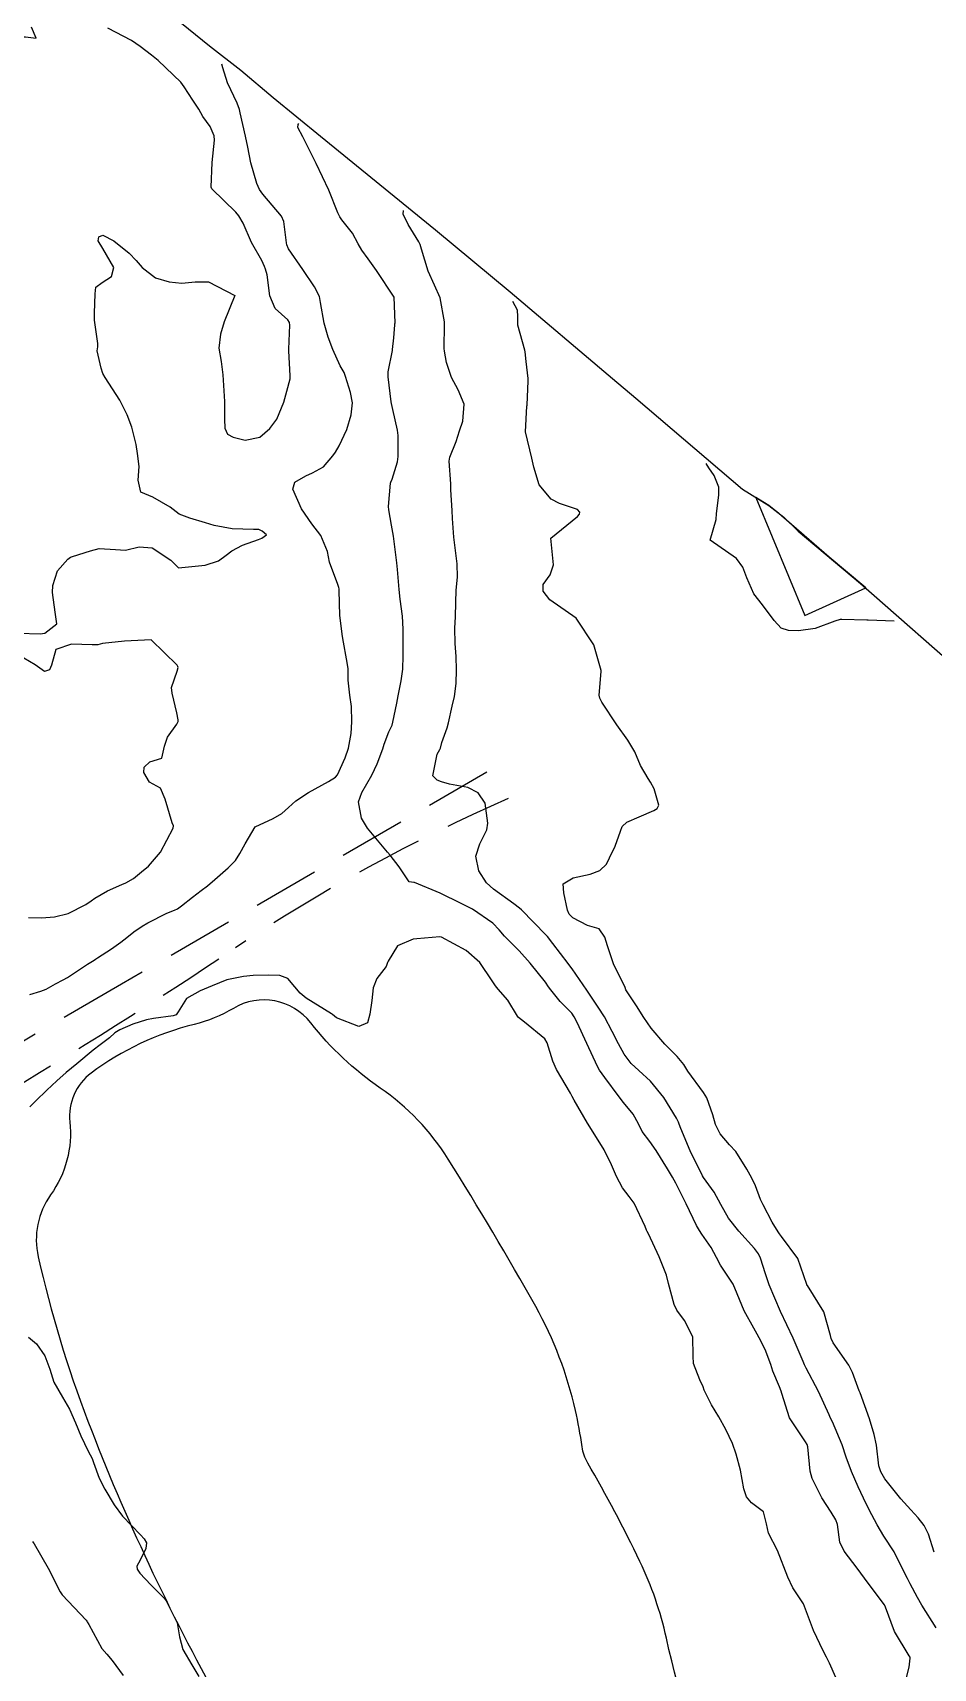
# Model space of a CAD drawing. Header units: metres. Extents: x 298520 to 308411, y 7433745 to 7450750.
# Drawn here: x 301654.9 to 301722.7, y 7442769.8 to 7442893 of the extents above; entities that cross this region are included whole.
import ezdxf

# ---------------------------------------------------------------- set-up
doc = ezdxf.new("R2010")
doc.units = ezdxf.units.M
doc.header["$LTSCALE"] = 10
doc.linetypes.add('DASHED', pattern=[0.75, 0.5, -0.25])
for name, color, linetype in [('Area', 45, 'Continuous'), ('Curvas de Nivel 1m', 11, 'Continuous'), ('Curvas de Nivel 5m', 15, 'Continuous'), ('Edificações', 30, 'Continuous'), ('Hidrografia', 140, 'Continuous'), ('Vias Secundárias', 230, 'DASHED')]:
    doc.layers.add(name, color=color, linetype=linetype)

msp = doc.modelspace()

# ---------------------------------------------------------------- linework, layer by layer
at = {"layer": 'Area'}
msp.add_polyline3d([(301659.62, 7442898.93, 698.15), (301668.2, 7442891.98, 714.85), (301670.55, 7442890.15, 695.18), (301672.98, 7442888.08, 695.32), (301676.54, 7442885.17, 692.58), (301685.21, 7442878.13, 694.21), (301690.84, 7442873.46, 694.64), (301698.54, 7442866.93, 695.88), (301700.31, 7442865.46, 696.03), (301708.33, 7442858.6, 696.11), (301710.33, 7442857.36, 696.13), (301711.44, 7442856.5, 696.59), (301712.52, 7442855.44, 699.04), (301717.23, 7442851.51, 696.47), (301725.68, 7442844.08, 695.92)], dxfattribs=at)
at = {"layer": 'Curvas de Nivel 1m', "flags": 128}
for points, elevation in [([(301653.8, 7442847.75), (301655.45, 7442847.71), (301655.8, 7442847.75), (301656.7, 7442848.46), (301656.58, 7442849.35), (301656.37, 7442850.83), (301656.39, 7442851.35), (301656.74, 7442852.46), (301657.53, 7442853.34), (301657.72, 7442853.48), (301657.87, 7442853.54), (301659.24, 7442853.95), (301659.88, 7442854.13), (301661.12, 7442854.05), (301661.87, 7442854.02), (301662.9, 7442854.25), (301663.88, 7442854.18), (301665.27, 7442853.25), (301665.86, 7442852.69), (301666.35, 7442852.74), (301667.86, 7442852.87), (301668.88, 7442853.2), (301669.44, 7442853.63), (301669.87, 7442853.95), (301670.68, 7442854.38), (301671.89, 7442854.81), (301672.14, 7442854.91), (301672.49, 7442855.16), (301672.17, 7442855.44), (301671.9, 7442855.56), (301671.5, 7442855.57), (301669.9, 7442855.62), (301668.55, 7442855.86), (301667.9, 7442856.07), (301666.71, 7442856.43), (301665.91, 7442856.73), (301665.22, 7442857.25), (301663.92, 7442858), (301663.02, 7442858.37), (301662.83, 7442859.28), (301662.9, 7442860.32), (301662.78, 7442861.28), (301662.66, 7442861.97), (301662.34, 7442863.28), (301662, 7442864.2), (301661.45, 7442865.3), (301660.34, 7442867), (301660.17, 7442867.31), (301660.04, 7442867.71), (301659.74, 7442869.01), (301659.78, 7442869.31), (301659.79, 7442869.58), (301659.52, 7442871.32), (301659.54, 7442871.86), (301659.57, 7442873.32), (301659.62, 7442873.81), (301660.12, 7442874.17), (301660.81, 7442874.62), (301661, 7442875.3), (301660.15, 7442876.72), (301659.81, 7442877.31), (301659.86, 7442877.6), (301660.16, 7442877.72), (301661, 7442877.3), (301662.14, 7442876.38), (301662.68, 7442875.82), (301663.12, 7442875.28), (301664.12, 7442874.51), (301665.15, 7442874.21), (301666.12, 7442874.11), (301667.12, 7442874.22), (301668.12, 7442874.22), (301670.1, 7442873.19), (301669.3, 7442871.2), (301669.02, 7442870.26), (301668.89, 7442869.21), (301669.06, 7442868.22), (301669.2, 7442867.2), (301669.24, 7442866.41), (301669.32, 7442865.2), (301669.33, 7442863.86), (301669.34, 7442863.2), (301669.54, 7442862.75), (301669.98, 7442862.51), (301670.88, 7442862.28), (301671.98, 7442862.51), (301672.74, 7442863.16), (301673.27, 7442863.88), (301673.78, 7442865.14), (301674.02, 7442865.98), (301674.26, 7442866.91), (301674.28, 7442867.14), (301674.18, 7442869.01), (301674.18, 7442869.14), (301674.25, 7442870.96), (301674.22, 7442871.14), (301674.09, 7442871.36), (301673.15, 7442872.21), (301672.73, 7442873.16), (301672.54, 7442874.75), (301672.4, 7442875.17), (301672.33, 7442875.36), (301672.14, 7442875.83), (301671.35, 7442877.18), (301670.72, 7442878.64), (301670.41, 7442879.19), (301670.18, 7442879.47), (301668.36, 7442881.22), (301668.32, 7442881.33), (301668.39, 7442883.21), (301668.57, 7442884.87), (301668.54, 7442885.21), (301668.25, 7442885.9), (301667.7, 7442886.65), (301667.38, 7442887.22), (301666.94, 7442887.89), (301666.29, 7442888.9), (301666.04, 7442889.24), (301664.32, 7442890.87), (301663.82, 7442891.27), (301662.97, 7442891.93), (301662.33, 7442892.38), (301660.54, 7442893.31)], 691), ([(301654.66, 7442820.56), (301655.48, 7442820.81), (301655.89, 7442820.95), (301656.6, 7442821.35), (301657.17, 7442821.66), (301657.49, 7442821.83), (301659.01, 7442822.83), (301659.5, 7442823.13), (301659.61, 7442823.2), (301659.77, 7442823.31), (301660.82, 7442823.99), (301661.52, 7442824.5), (301661.97, 7442824.84), (301662.5, 7442825.28), (301663.11, 7442825.7), (301663.54, 7442825.96), (301664.97, 7442826.68), (301665.55, 7442826.9), (301665.79, 7442827), (301666.08, 7442827.23), (301666.9, 7442827.88), (301667.57, 7442828.38), (301668.05, 7442828.74), (301668.59, 7442829.2), (301669.59, 7442830.09), (301670.14, 7442830.65), (301670.47, 7442831.18), (301670.88, 7442831.9), (301671.62, 7442833.17), (301672.98, 7442833.81), (301673.64, 7442834.18), (301674.15, 7442834.64), (301674.69, 7442835.13), (301675.66, 7442835.77), (301677.15, 7442836.59), (301677.67, 7442836.91), (301677.83, 7442837.1), (301678.4, 7442838.38), (301678.65, 7442839.09), (301678.85, 7442840.21), (301678.9, 7442841.08), (301678.89, 7442842.24), (301678.77, 7442843.08), (301678.63, 7442844.22), (301678.64, 7442845.09), (301678.52, 7442845.83), (301678.28, 7442847.09), (301678.21, 7442847.51), (301678, 7442849.1), (301677.97, 7442850.97), (301677.96, 7442851.1), (301677.94, 7442851.19), (301677.85, 7442851.42), (301677.24, 7442853.11), (301677.07, 7442853.91), (301676.58, 7442855.11), (301675.9, 7442856), (301675.12, 7442857.13), (301674.47, 7442858.59), (301674.62, 7442859.13), (301675.46, 7442859.61), (301675.94, 7442859.84), (301676.78, 7442860.28), (301677.49, 7442861.1), (301677.68, 7442861.39), (301677.97, 7442861.86), (301678.53, 7442863.09), (301678.87, 7442864.21), (301678.96, 7442865.09), (301678.81, 7442865.88), (301678.44, 7442867.09), (301678.33, 7442867.39), (301678.04, 7442867.89), (301677.47, 7442869.11), (301677.13, 7442870.04), (301676.83, 7442871.11), (301676.55, 7442872.66), (301676.47, 7442873.12), (301676.11, 7442873.83), (301675.21, 7442875.13), (301674.15, 7442876.7), (301674.01, 7442877), (301673.98, 7442877.14), (301673.78, 7442878.76), (301673.61, 7442879.15), (301672.2, 7442880.82), (301671.96, 7442881.17), (301671.76, 7442881.62), (301671.31, 7442883.18), (301671.07, 7442884.35), (301670.9, 7442885.18), (301670.51, 7442886.94), (301670.45, 7442887.19), (301670.28, 7442887.66), (301669.56, 7442889.2), (301669.19, 7442890.32), (301669.13, 7442890.59)], 692), ([(301720.62, 7442768.82), (301720.88, 7442769.91), (301720.96, 7442770.58), (301720.95, 7442770.65), (301720.88, 7442770.76), (301719.78, 7442772.59), (301719.1, 7442774.43), (301719.02, 7442774.6), (301718.93, 7442774.72), (301717.51, 7442776.61), (301716.96, 7442777.36), (301715.98, 7442778.64), (301715.67, 7442779.32), (301715.48, 7442780.64), (301715.36, 7442781), (301715.01, 7442781.57), (301714.3, 7442782.66), (301713.59, 7442784.12), (301713.44, 7442784.67), (301713.25, 7442786.49), (301713.2, 7442786.67), (301713.08, 7442786.87), (301711.88, 7442788.68), (301711.29, 7442790.52), (301711.25, 7442790.69), (301711.13, 7442791.01), (301710.62, 7442792.18), (301710.46, 7442792.7), (301710.03, 7442793.83), (301709.58, 7442794.71), (301709.44, 7442794.98), (301709.18, 7442795.43), (301708.47, 7442796.73), (301707.94, 7442798.01), (301707.62, 7442798.74), (301707.23, 7442799.34), (301706.67, 7442800.18), (301706.38, 7442800.75), (301705.98, 7442801.49), (301705.26, 7442802.51), (301705.09, 7442802.77), (301704.88, 7442803.17), (301704.08, 7442804.78), (301703.31, 7442806.35), (301703.07, 7442806.79), (301702.69, 7442807.43), (301701.83, 7442808.81), (301701.35, 7442809.48), (301700.78, 7442810.24), (301700.49, 7442810.82), (301700.09, 7442811.55), (301699.38, 7442812.43), (301699.04, 7442812.84), (301697.97, 7442814.29), (301697.57, 7442814.86), (301697.42, 7442815.13), (301696.62, 7442816.87), (301695.88, 7442818.45), (301695.66, 7442818.88), (301695.47, 7442819.14), (301694.61, 7442820.03), (301693.9, 7442820.9), (301693.72, 7442821.14), (301693.49, 7442821.47), (301692.35, 7442822.92), (301691.52, 7442823.84), (301690.42, 7442824.95), (301690.01, 7442825.43), (301689.54, 7442825.93), (301688.01, 7442826.98), (301687.56, 7442827.2), (301687.14, 7442827.41), (301685.57, 7442828.17), (301683.63, 7442828.98), (301683.58, 7442828.99), (301683.24, 7442829.03), (301682.47, 7442830.16), (301681.8, 7442831.05), (301681.61, 7442831.28), (301680.09, 7442833.07), (301679.63, 7442833.84), (301679.42, 7442835.07), (301679.66, 7442835.76), (301680.41, 7442837.06), (301680.83, 7442837.92), (301681.25, 7442839.05), (301681.35, 7442839.4), (301681.71, 7442840.32), (301681.94, 7442840.83), (301682, 7442841.05), (301682.29, 7442842.5), (301682.4, 7442843.04), (301682.63, 7442844.17), (301682.75, 7442845.04), (301682.78, 7442846.04), (301682.79, 7442847.04), (301682.79, 7442848.06), (301682.72, 7442849.04), (301682.56, 7442850.32), (301682.47, 7442851.04), (301682.36, 7442852.55), (301682.31, 7442853.05), (301682.08, 7442854.85), (301682.05, 7442855.05), (301681.9, 7442855.89), (301681.69, 7442857.05), (301681.68, 7442857.29), (301681.83, 7442859.05), (301681.85, 7442859.13), (301681.94, 7442859.35), (301682.35, 7442860.65), (301682.39, 7442861.05), (301682.39, 7442862.63), (301682.36, 7442863.05), (301682.01, 7442864.59), (301681.9, 7442865.05), (301681.88, 7442865.18), (301681.64, 7442867.05), (301681.65, 7442867.44), (301681.97, 7442869.05), (301681.98, 7442869.13), (301682.07, 7442869.99), (301682.16, 7442870.97), (301682.16, 7442871.05), (301682.17, 7442871.13), (301682.1, 7442873.05), (301680.76, 7442875.06), (301680.14, 7442875.94), (301679.66, 7442876.59), (301679.38, 7442877.08), (301678.95, 7442877.88), (301678.17, 7442878.87), (301678.01, 7442879.1), (301677.86, 7442879.42), (301677.18, 7442881.11), (301676.22, 7442883.12), (301675.22, 7442885.13), (301674.85, 7442885.84), (301674.88, 7442886.05), (301674.91, 7442886.14)], 693), ([(301722.91, 7442772.87), (301721.84, 7442774.57), (301721.51, 7442775.14), (301720.95, 7442776.19), (301720.75, 7442776.58), (301720.54, 7442777.01), (301719.75, 7442778.59), (301718.99, 7442779.76), (301718.48, 7442780.61), (301717.87, 7442781.75), (301717.44, 7442782.62), (301717.04, 7442783.49), (301716.55, 7442784.63), (301716.15, 7442785.72), (301715.83, 7442786.64), (301715.1, 7442788.37), (301714.97, 7442788.65), (301714.86, 7442788.9), (301714.07, 7442790.66), (301713.14, 7442792.42), (301713.01, 7442792.67), (301712.91, 7442792.91), (301712.16, 7442794.68), (301711.19, 7442796.69), (301710.34, 7442798.7), (301710.06, 7442799.53), (301709.7, 7442800.71), (301709.55, 7442801.02), (301709.25, 7442801.42), (301708.05, 7442802.73), (301707.28, 7442803.71), (301706.69, 7442804.75), (301706.21, 7442805.67), (301705.39, 7442806.77), (301705.31, 7442806.89), (301704.4, 7442808.78), (301703.69, 7442810.46), (301703.57, 7442810.79), (301703.52, 7442810.94), (301703.37, 7442811.25), (301702.41, 7442812.8), (301701.4, 7442814.02), (301700.53, 7442814.82), (301699.95, 7442815.36), (301699.43, 7442816.06), (301699, 7442816.84), (301698.53, 7442817.77), (301697.94, 7442818.86), (301697.47, 7442819.6), (301696.61, 7442820.87), (301695.5, 7442822.49), (301695.33, 7442822.71), (301695.2, 7442822.88), (301694.05, 7442824.38), (301693.65, 7442824.91), (301693.59, 7442824.97), (301693.53, 7442825.04), (301691.7, 7442826.93), (301691.55, 7442827.06), (301691.11, 7442827.38), (301689.58, 7442828.49), (301689.06, 7442828.97), (301688.48, 7442829.86), (301688.24, 7442830.97), (301688.55, 7442831.9), (301689.08, 7442832.96), (301689.15, 7442833.44), (301688.95, 7442834.96), (301688.42, 7442835.73), (301687.66, 7442836.14), (301686.26, 7442836.4), (301685.67, 7442836.56), (301685.35, 7442836.68), (301685, 7442837.01), (301685.35, 7442838.66), (301685.53, 7442839), (301685.58, 7442839.11), (301685.7, 7442839.52), (301686.09, 7442840.62), (301686.19, 7442841), (301686.47, 7442842.25), (301686.65, 7442842.99), (301686.77, 7442843.98), (301686.8, 7442844.99), (301686.77, 7442846), (301686.7, 7442846.99), (301686.67, 7442848.13), (301686.72, 7442848.99), (301686.75, 7442850.07), (301686.77, 7442850.99), (301686.86, 7442851.98), (301686.85, 7442852.99), (301686.69, 7442854.19), (301686.6, 7442854.99), (301686.5, 7442856.4), (301686.46, 7442856.99), (301686.38, 7442858.54), (301686.36, 7442859), (301686.25, 7442860.71), (301686.3, 7442861), (301686.78, 7442862.19), (301687.02, 7442862.99), (301687.26, 7442863.72), (301687.36, 7442864.99), (301686.93, 7442866.08), (301686.43, 7442867), (301686.04, 7442868.13), (301685.88, 7442869), (301685.87, 7442869.19), (301685.88, 7442871), (301685.88, 7442871.21), (301685.56, 7442873.01), (301685.15, 7442873.97), (301684.65, 7442875.01), (301684.15, 7442876.68), (301684.05, 7442877.02), (301683.96, 7442877.22), (301683.16, 7442878.54), (301682.78, 7442879.31), (301682.8, 7442879.58)], 694), ([(301719.76, 7442848.65), (301717.81, 7442848.74), (301717.7, 7442848.74), (301715.82, 7442848.79), (301715.68, 7442848.78), (301715.29, 7442848.65), (301713.81, 7442848.1), (301712.56, 7442847.93), (301711.81, 7442847.96), (301711.25, 7442848.14), (301710.73, 7442848.71), (301709.83, 7442849.89), (301709.19, 7442850.73), (301708.66, 7442851.92), (301708.35, 7442852.74), (301707.87, 7442853.37), (301705.89, 7442854.76), (301706.35, 7442856.31), (301706.38, 7442856.76), (301706.54, 7442858.14), (301706.56, 7442858.75), (301706.2, 7442859.64), (301705.8, 7442860.2), (301705.59, 7442860.54)], 696), ([(301654.57, 7442826.35), (301655.54, 7442826.32), (301656.51, 7442826.39), (301657.55, 7442826.65), (301658.89, 7442827.32), (301659.27, 7442827.6), (301659.56, 7442827.8), (301660.51, 7442828.36), (301661.58, 7442828.84), (301661.9, 7442828.97), (301662.48, 7442829.28), (301663.08, 7442829.79), (301663.59, 7442830.22), (301664.5, 7442831.26), (301665.45, 7442833.07), (301665.47, 7442833.24), (301665.38, 7442833.49), (301664.85, 7442835.25), (301664.5, 7442836.1), (301663.67, 7442836.53), (301663.25, 7442837.27), (301663.28, 7442837.67), (301663.69, 7442838.08), (301664.6, 7442838.34), (301664.8, 7442839.25), (301665.03, 7442839.93), (301665.72, 7442840.91), (301665.84, 7442841.12), (301665.84, 7442841.24), (301665.73, 7442841.77), (301665.37, 7442843.24), (301665.33, 7442843.67), (301665.77, 7442844.89), (301665.83, 7442845.18), (301665.82, 7442845.24), (301665.77, 7442845.35), (301663.79, 7442847.26), (301661.79, 7442847.16), (301660.13, 7442846.97), (301659.79, 7442846.89), (301659.35, 7442846.88), (301657.79, 7442846.92), (301656.61, 7442846.52), (301656.3, 7442845.35), (301656.14, 7442844.99), (301655.77, 7442844.87), (301655.07, 7442845.37), (301653.78, 7442846.13)], 691), ([(301715.36, 7442769.13), (301714.88, 7442770.2), (301714.66, 7442770.65), (301714.4, 7442771.14), (301713.67, 7442772.66), (301712.93, 7442774.67), (301712.13, 7442775.87), (301711.76, 7442776.69), (301710.98, 7442778.7), (301710.3, 7442780), (301710.13, 7442780.7), (301709.91, 7442781.6), (301709.02, 7442782.27), (301708.63, 7442782.72), (301708.43, 7442783.33), (301708.18, 7442784.73), (301707.85, 7442785.95), (301707.57, 7442786.74), (301707.09, 7442787.81), (301706.56, 7442788.75), (301706.01, 7442789.66), (301705.45, 7442790.77), (301705.36, 7442791), (301705.13, 7442791.54), (301704.65, 7442792.77), (301704.61, 7442793.32), (301704.6, 7442794.78), (301703.97, 7442796), (301703.4, 7442796.79), (301703.2, 7442797.22), (301702.77, 7442798.79), (301702.61, 7442799.42), (301702.06, 7442800.8), (301701.26, 7442802.52), (301701.16, 7442802.71), (301701.11, 7442802.81), (301701, 7442803.09), (301700.17, 7442804.83), (301699.79, 7442805.33), (301699.3, 7442805.99), (301698.84, 7442806.84), (301698.46, 7442807.72), (301697.91, 7442808.85), (301697.35, 7442809.78), (301696.67, 7442810.87), (301695.65, 7442812.6), (301695.51, 7442812.88), (301695.39, 7442813.12), (301694.33, 7442814.9), (301694.04, 7442815.52), (301693.63, 7442816.91), (301693.44, 7442817.22), (301691.91, 7442818.47), (301691.46, 7442818.82), (301691.38, 7442818.93), (301690.65, 7442820.12), (301689.94, 7442820.95), (301689.73, 7442821.2), (301689.49, 7442821.58), (301688.56, 7442822.97), (301687.52, 7442823.86), (301685.66, 7442824.87), (301685.53, 7442824.9), (301683.81, 7442824.74), (301683.53, 7442824.71), (301682.35, 7442824.21), (301681.64, 7442823.05), (301681.61, 7442822.95), (301681.5, 7442822.67), (301680.8, 7442821.75), (301680.52, 7442821.06), (301680.43, 7442820.1), (301680.28, 7442819.06), (301680.1, 7442818.42), (301679.45, 7442818.13), (301677.75, 7442818.8), (301677.46, 7442819.04), (301677.38, 7442819.1), (301675.47, 7442820.28), (301675.01, 7442820.66), (301674.61, 7442821.13), (301674.1, 7442821.75), (301673.49, 7442821.99), (301672.64, 7442822.01), (301671.49, 7442821.97), (301670.76, 7442821.91), (301669.49, 7442821.66), (301668.39, 7442821.21), (301667.48, 7442820.83), (301666.46, 7442820.25), (301665.83, 7442819.24), (301665.68, 7442819.02), (301665.46, 7442818.94), (301663.98, 7442818.74), (301663.45, 7442818.64), (301662.41, 7442818.32), (301661.44, 7442817.89), (301661.07, 7442817.66), (301660.65, 7442817.3), (301659.97, 7442816.76), (301659.42, 7442816.35), (301658.19, 7442815.33), (301657.41, 7442814.68), (301656.69, 7442814.06), (301655.94, 7442813.35), (301655.66, 7442813.08), (301655.38, 7442812.81), (301654.66, 7442812.09)], 692), ([(301654.56, 7442794.76), (301655.16, 7442794.24), (301655.79, 7442793.35), (301656.16, 7442792.33), (301656.48, 7442791.35), (301657.11, 7442790.24), (301657.65, 7442789.33), (301658.11, 7442788.31), (301658.49, 7442787.33), (301659.06, 7442786.17), (301659.35, 7442785.61), (301659.45, 7442785.31), (301659.88, 7442784.14), (301660.32, 7442783.3), (301661.02, 7442782.13), (301661.64, 7442781.28), (301662.99, 7442779.86), (301663.28, 7442779.56), (301663.44, 7442779.26), (301663.39, 7442778.85), (301662.96, 7442777.97), (301662.72, 7442777.5), (301662.74, 7442777.27), (301662.95, 7442776.97), (301663.78, 7442776.1), (301664.64, 7442775.24), (301664.78, 7442775.09), (301664.93, 7442774.9), (301665.77, 7442773.23), (301665.94, 7442772.18), (301666.18, 7442771.23), (301666.87, 7442770.08), (301667.38, 7442769.21)], 692), ([(301654.85, 7442779.36), (301654.92, 7442779.29), (301654.98, 7442779.19), (301656.04, 7442777.35), (301656.94, 7442775.58), (301657.1, 7442775.34), (301658.91, 7442773.44), (301658.96, 7442773.37), (301658.99, 7442773.32), (301659.11, 7442773.11), (301660.09, 7442771.3), (301660.45, 7442770.87), (301660.87, 7442770.41), (301661.69, 7442769.28)], 693)]:
    msp.add_lwpolyline(points, dxfattribs=dict(at, elevation=elevation))
at = {"layer": 'Curvas de Nivel 5m', "flags": 128}
for points, elevation in [([(301642.72, 7442893.13), (301642.34, 7442892.85), (301641.82, 7442891.53), (301642.31, 7442890.96), (301642.92, 7442890.9), (301644.32, 7442891.11), (301644.72, 7442891.09), (301646.31, 7442890.79), (301646.99, 7442890.8), (301648.1, 7442891.45), (301648.32, 7442891.54), (301649.73, 7442891.44), (301650.32, 7442891.35), (301650.39, 7442891.36), (301650.49, 7442891.43), (301651.67, 7442892.08), (301652.33, 7442892.31), (301653.6, 7442892.66), (301654.34, 7442892.65), (301655.15, 7442892.56), (301654.78, 7442893.38)], 690), ([(301722.77, 7442778.55), (301722.35, 7442779.91), (301722.02, 7442780.56), (301721.57, 7442781.14), (301721.01, 7442781.75), (301720.27, 7442782.59), (301719.05, 7442784.08), (301718.74, 7442784.6), (301718.6, 7442785.06), (301718.43, 7442786.61), (301718.26, 7442787.43), (301717.9, 7442788.61), (301717.19, 7442790.56), (301717.16, 7442790.62), (301717.12, 7442790.72), (301716.61, 7442792.1), (301716.33, 7442792.63), (301715.17, 7442794.33), (301715, 7442794.65), (301714.95, 7442794.88), (301714.45, 7442796.66), (301713.22, 7442798.63), (301713.19, 7442798.67), (301713.17, 7442798.72), (301712.51, 7442800.68), (301711.26, 7442802.34), (301711.11, 7442802.54), (301711.02, 7442802.69), (301710.58, 7442803.4), (301709.88, 7442804.71), (301709.7, 7442805.12), (301709.31, 7442806.15), (301709.03, 7442806.72), (301708.66, 7442807.39), (301707.83, 7442808.74), (301707.35, 7442809.23), (301706.65, 7442810.05), (301706.31, 7442810.76), (301706.1, 7442811.49), (301705.66, 7442812.76), (301705.39, 7442813.17), (301704.21, 7442814.78), (301703.91, 7442815.27), (301703.42, 7442815.88), (301702.49, 7442816.8), (301701.45, 7442818.01), (301700.9, 7442818.82), (301700.35, 7442819.71), (301699.6, 7442820.84), (301699.56, 7442820.91), (301699.49, 7442821.07), (301698.63, 7442822.85), (301698.16, 7442824.21), (301697.97, 7442824.86), (301697.54, 7442825.5), (301696.66, 7442825.75), (301695.55, 7442826.32), (301695.28, 7442826.61), (301695.15, 7442826.89), (301694.88, 7442828.2), (301694.83, 7442828.89), (301695.58, 7442829.34), (301696.86, 7442829.6), (301697.59, 7442829.88), (301698.09, 7442830.36), (301698.33, 7442830.85), (301698.75, 7442831.71), (301699.15, 7442832.84), (301699.27, 7442833.21), (301699.63, 7442833.54), (301700.55, 7442833.92), (301701.65, 7442834.4), (301701.9, 7442834.56), (301702.03, 7442834.81), (301701.67, 7442836.03), (301701.4, 7442836.55), (301701.22, 7442836.82), (301700.66, 7442837.8), (301700.22, 7442838.83), (301699.71, 7442839.69), (301698.88, 7442840.85), (301697.74, 7442842.57), (301697.58, 7442842.86), (301697.53, 7442843.08), (301697.68, 7442844.86), (301697.68, 7442844.96), (301697.14, 7442846.87), (301695.81, 7442848.88), (301693.83, 7442850.28), (301693.31, 7442850.92), (301693.33, 7442851.43), (301693.86, 7442852.14), (301694.09, 7442852.91), (301693.89, 7442854.91), (301695.91, 7442856.55), (301696.07, 7442856.72), (301696.08, 7442856.88), (301695.91, 7442857.08), (301694.54, 7442857.52), (301693.92, 7442857.85), (301693.02, 7442858.92), (301692.61, 7442860.26), (301692.46, 7442860.93), (301691.98, 7442862.93), (301692.1, 7442864.84), (301692.11, 7442864.93), (301692.19, 7442866.77), (301692.18, 7442866.93), (301692.05, 7442868.22), (301691.96, 7442868.93), (301691.93, 7442869.06), (301691.41, 7442870.94), (301691.42, 7442871.61), (301691.38, 7442872.08), (301691.04, 7442872.73)], 695)]:
    msp.add_lwpolyline(points, dxfattribs=dict(at, elevation=elevation))
at = {"layer": 'Edificações', "elevation": 696.12}
msp.add_lwpolyline([(301709.33, 7442857.98), (301713.02, 7442849.1), (301717.62, 7442851.17), (301714.87, 7442853.48), (301710.89, 7442856.93), (301710.83, 7442856.98), (301710.33, 7442857.36)], close=True, dxfattribs=at)
at = {"layer": 'Hidrografia'}
msp.add_lwpolyline([(301707.12, 7442758.83, -0.056277), (301702.6, 7442772.09, 0.057725), (301700.61, 7442777.86, 0.020533), (301696.68, 7442785.27, -0.098116), (301696.25, 7442786.5, 0.02061), (301695.75, 7442789.24, 0.072754), (301692.76, 7442797.05, 0.012199), (301686.17, 7442808.16, 0.102298), (301681.05, 7442813.51, -0.075781), (301675.82, 7442818.42, 0.377584), (301669.99, 7442819.51, -0.074737), (301667.03, 7442818.29, 0.100831), (301659.28, 7442814.64, 0.264517), (301657.68, 7442810.96, -0.183485), (301656.23, 7442805.47, 0.21362), (301655.29, 7442800.81, 0.036177), (301659.04, 7442788.42, 0.036404), (301668.98, 7442767.24, 0.022206)], format="xyb", dxfattribs=at)
at = {"layer": 'Vias Secundárias'}
for points in [[(301465.55, 7442973.32, 0), (301478.59, 7442967.28, -0.011668)], [(301689.08, 7442837.29), (301661.56, 7442821.32), (301649.12, 7442814.1, -0.003234), (301638.76, 7442808.18, -0.035514), (301634.45, 7442806.15, -0.362366), (301630, 7442807.65, 0.002633), (301623.02, 7442818.87), (301615.63, 7442831.76), (301601.81, 7442854.04, -0.045573), (301598.93, 7442859.78, 0.157331), (301595.81, 7442863.6, -0.155245), (301591.74, 7442868.54), (301589.05, 7442873.38), (301574.37, 7442895.13), (301562.45, 7442912.98, 0.068267), (301554.56, 7442921.88, -0.056578), (301543.72, 7442933.55, 0.109618), (301534.68, 7442941.43, -0.036826), (301521.65, 7442949.83, 0.079897), (301517.72, 7442951.91, -0.640058), (301517.08, 7442958, 0.082006), (301523.23, 7442963.18), (301531.83, 7442969.16), (301555.33, 7442985.22)], [(301690.69, 7442835.3, 0.043793), (301670.14, 7442824.06, -0.013435), (301651.94, 7442812.61, -0.009874), (301637.57, 7442804.48, 0.420683), (301635.23, 7442796.33), (301651.7, 7442767.37), (301659.22, 7442754.21), (301661.98, 7442749.55), (301665.69, 7442743.27), (301672.11, 7442733.06), (301682.11, 7442717.01), (301696.57, 7442697.54), (301706.84, 7442683.4), (301727.52, 7442654.3), (301740.86, 7442634.44), (301767.48, 7442596.38, -0.0095), (301784.4, 7442571.16, -0.005665), (301795.82, 7442553, -0.02063), (301818.52, 7442512.26, 0.051622), (301828.62, 7442496.51), (301835.66, 7442484.08), (301850.18, 7442458.32)]]:
    msp.add_lwpolyline(points, format="xyb", dxfattribs=at)

doc.saveas('drawing.dxf')
